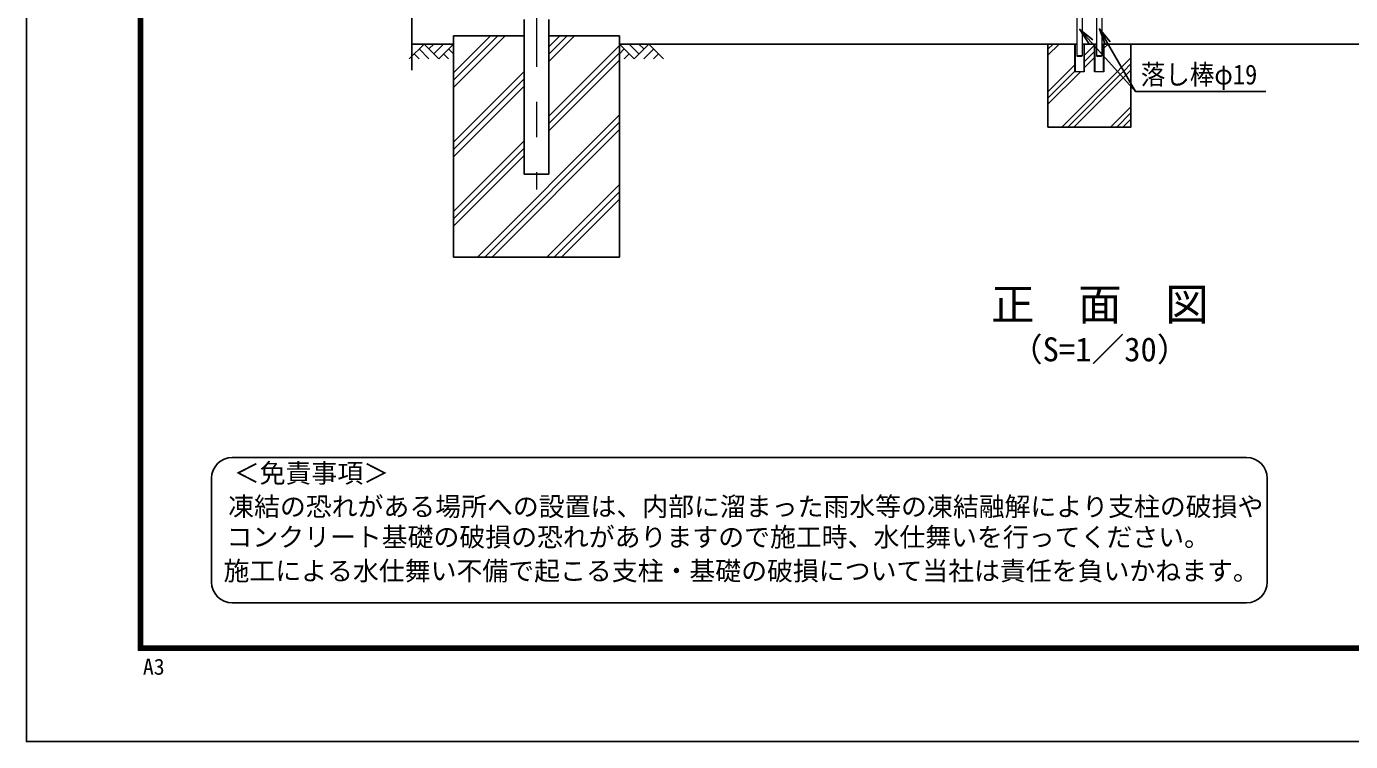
# Model space of a CAD drawing. Units: millimetres, scale not verified. Extents: x -6300 to 6300, y -4455 to 4455.
# Drawn here: x -6300 to -1512, y -4455 to -1870 of the extents above; entities that cross this region are included whole.
import ezdxf
from ezdxf.enums import TextEntityAlignment as Align

# ---------------------------------------------------------------- set-up
doc = ezdxf.new("R2010")
doc.units = ezdxf.units.MM
doc.header["$LTSCALE"] = 20
doc.linetypes.add('USER1', pattern=[50.8, 31.75, -6.35, 6.35, -6.35])
for name, color, linetype, lineweight in [('0-0_D-TTL-TXT', 7, 'Continuous', 25), ('0-1_D-STR-TXT', 7, 'Continuous', 25), ('0-2_D-STR3', 3, 'Continuous', 13), ('0-3_D-STR1', 1, 'Continuous', 25), ('0-4_D-BMK', 2, 'USER1', 13), ('0-5_D-STR-DIM', 7, 'Continuous', 13), ('0-6_D-STR4', 7, 'Continuous', 25), ('0-7_D-BGD', 7, 'Continuous', 25), ('0-8_D-DCR-HCH', 7, 'Continuous', 13), ('0-D_D-TTL', 7, 'Continuous', 25)]:
    doc.layers.add(name, color=color, linetype=linetype, lineweight=lineweight)
doc.styles.add('ＭＳ ゴシック', font='')
doc.styles.get('ＭＳ ゴシック').set_extended_font_data('MS Gothic')

# ---------------------------------------------------------------- blocks, each defined once
blk = doc.blocks.new('MLeader11')
at = {"layer": '0-5_D-STR-DIM', "lineweight": 25}
blk.add_line((-2398.55, -1935.77), (-2419.89, -1878.81), dxfattribs=at)
for points in [[(-2381.23, -1925.77), (-2419.89, -1878.81), (-2389.89, -1930.77)], [(-2389.89, -1930.77), (-2288.8, -2105.86), (-1829.08, -2105.86), (-1818.28, -2105.86)]]:
    blk.add_lwpolyline(points, dxfattribs=at)
blk = doc.blocks.new('MLeader12')
at = {"layer": '0-1_D-STR-TXT'}
blk.add_line((-2458.31, -1932.11), (-2490.97, -1880.79), dxfattribs=at)
for points in [[(-2443.43, -1918.75), (-2490.97, -1880.79), (-2450.87, -1925.43)], [(-2450.87, -1925.43), (-2288.8, -2105.86), (-2281.52, -2105.86), (-2270.72, -2105.86)]]:
    blk.add_lwpolyline(points, dxfattribs=at)

msp = doc.modelspace()

# ---------------------------------------------------------------- linework, layer by layer
at = {"layer": '0-0_D-TTL-TXT', "color": 2}
for p, q in [((-1887.54, -3428.6), (-5555.86, -3428.6)), ((-5630.86, -3503.6), (-5630.86, -3878.6)), ((-1812.54, -3878.6), (-1812.54, -3503.6)), ((-5555.86, -3953.6), (-1887.54, -3953.6))]:
    msp.add_line(p, q, dxfattribs=at)
for centre, start, end in [((-5555.86, -3503.6), 90, 180), ((-1887.54, -3503.6), 0, 90), ((-5555.86, -3878.6), 180, 270), ((-1887.54, -3878.6), 270, 0)]:
    msp.add_arc(centre, 75, start, end, dxfattribs=at)
at = {"layer": '0-2_D-STR3'}
for p, q in [((-2500.79, -1716.88), (-2500.79, -1976.63)), ((-2481.79, -1716.88), (-2481.79, -1976.63)), ((-2430.1, -1716.88), (-2430.1, -1976.63)), ((-2411.1, -1716.88), (-2411.1, -1976.63)), ((-2505.99, -2033.88), (-2505.99, -1933.88)), ((-2476.59, -1933.88), (-2476.59, -2033.88)), ((-2474.29, -1933.88), (-2474.29, -2033.88)), ((-2435.3, -2033.88), (-2435.3, -1933.88)), ((-2405.9, -1933.88), (-2405.9, -2033.88)), ((-2403.6, -1933.88), (-2403.6, -2033.88)), ((-2481.79, -1976.63), (-2500.79, -1976.63)), ((-2481.79, -1976.63), (-2483.79, -1978.63)), ((-2411.1, -1976.63), (-2430.1, -1976.63)), ((-2411.1, -1976.63), (-2413.1, -1978.63))]:
    msp.add_line(p, q, dxfattribs=at)
for points in [[(-2474.29, -2033.88), (-2508.29, -2033.88), (-2508.29, -1933.88)], [(-2403.6, -2033.88), (-2437.6, -2033.88), (-2437.6, -1933.88)], [(-2483.79, -1978.63), (-2498.79, -1978.63), (-2500.79, -1976.63)], [(-2413.1, -1978.63), (-2428.1, -1978.63), (-2430.1, -1976.63)]]:
    msp.add_lwpolyline(points, dxfattribs=at)
at = {"layer": '0-3_D-STR1'}
msp.add_line((-4411.34, -1845.47), (-4411.34, -2403.88), dxfattribs=at)
msp.add_lwpolyline([(-4500.44, -1845.47), (-4500.44, -2403.88), (-4411.34, -2403.88)], dxfattribs=at)
at = {"layer": '0-4_D-BMK'}
msp.add_line((-4455.89, 650.76), (-4455.89, -2459.86), dxfattribs=at)
at = {"layer": '0-6_D-STR4'}
for p, q in [((-4755.89, -2703.88), (-4755.89, -1903.88)), ((-4755.89, -1903.88), (-4500.44, -1903.88)), ((-4411.34, -1903.88), (-4155.89, -1903.88)), ((-4155.89, -2703.88), (-4155.89, -1903.88)), ((-2605.89, -2233.88), (-2605.89, -1933.88)), ((-4755.89, -2703.88), (-4155.89, -2703.88))]:
    msp.add_line(p, q, dxfattribs=at)
msp.add_lwpolyline([(-2605.89, -2233.88), (-2305.89, -2233.88), (-2305.89, -1933.88)], dxfattribs=at)
at = {"layer": '0-7_D-BGD'}
for p, q in [((-4906.16, -1933.88), (-4755.89, -1933.88)), ((-4155.89, -1933.88), (-2500.82, -1933.88)), ((-2481.82, -1933.88), (-2429.96, -1933.88)), ((-2410.96, -1933.88), (-755.89, -1933.88))]:
    msp.add_line(p, q, dxfattribs=at)
msp.add_lwpolyline([(-4906.16, -14.61), (-4906.16, -956.38), (-4864.17, -967.63), (-4948.14, -990.13), (-4906.16, -1001.38), (-4906.16, -2027.99)], dxfattribs=at)
at = {"layer": '0-8_D-DCR-HCH'}
for p, q in [((-4755.89, -2090.99), (-4568.78, -1903.88)), ((-4755.89, -2064.47), (-4595.3, -1903.88)), ((-4755.89, -2037.95), (-4621.82, -1903.88)), ((-4411.34, -1997.23), (-4317.99, -1903.88)), ((-4411.34, -1970.71), (-4344.51, -1903.88)), ((-4411.34, -1944.19), (-4371.03, -1903.88)), ((-4862.31, -1933.88), (-4915.52, -1987.09)), ((-4880.05, -1951.62), (-4844.41, -1987.09)), ((-4862.31, -1933.88), (-4809.1, -1987.09)), ((-4844.57, -1951.62), (-4826.84, -1933.88)), ((-4826.84, -1969.36), (-4791.36, -1933.88)), ((-4809.1, -1987.09), (-4755.89, -1933.88)), ((-4773.62, -1951.62), (-4755.89, -1969.28)), ((-4411.34, -2194.98), (-4155.89, -1939.53)), ((-4102.68, -1987.09), (-4155.89, -1933.88)), ((-4138.15, -1951.62), (-4155.89, -1969.28)), ((-4084.94, -1969.36), (-4120.41, -1933.88)), ((-4049.46, -1933.88), (-4102.68, -1987.09)), ((-4067.11, -1951.71), (-4084.94, -1933.88)), ((-4031.73, -1951.62), (-4067.36, -1987.09)), ((-4049.46, -1933.88), (-3996.25, -1987.09)), ((-2605.89, -1974.57), (-2565.2, -1933.88)), ((-2605.89, -1952.47), (-2587.3, -1933.88)), ((-2474.29, -1975.55), (-2438.24, -1939.5)), ((-2474.29, -1997.65), (-2437.6, -1960.96)), ((-2403.6, -1949.05), (-2388.42, -1933.88)), ((-4897.79, -1969.36), (-4879.97, -1987.09)), ((-4791.36, -1969.36), (-4773.54, -1987.09)), ((-4411.34, -2221.5), (-4155.89, -1966.05)), ((-4411.34, -2248.02), (-4155.89, -1992.57)), ((-4120.41, -1969.36), (-4138.23, -1987.09)), ((-4013.99, -1969.36), (-4031.81, -1987.09)), ((-2605.89, -2107.15), (-2508.29, -2009.55)), ((-2474.29, -2019.74), (-2437.6, -1983.05)), ((-4755.89, -2288.74), (-4500.44, -2033.29)), ((-2605.89, -2129.25), (-2508.29, -2031.65)), ((-2605.89, -2151.34), (-2488.42, -2033.88)), ((-4755.89, -2315.26), (-4500.44, -2059.81)), ((-4755.89, -2341.78), (-4500.44, -2086.33)), ((-4669.44, -2703.88), (-4155.89, -2190.33)), ((-2379.07, -2233.88), (-2305.89, -2160.7)), ((-2356.97, -2233.88), (-2305.89, -2182.8)), ((-4642.93, -2703.88), (-4155.89, -2216.84)), ((-4616.41, -2703.88), (-4155.89, -2243.36)), ((-2334.87, -2233.88), (-2305.89, -2204.9)), ((-4755.89, -2539.53), (-4500.44, -2284.08)), ((-4755.89, -2566.05), (-4500.44, -2310.6)), ((-4755.89, -2592.57), (-4500.44, -2337.12)), ((-4418.65, -2703.88), (-4155.89, -2441.12)), ((-4392.14, -2703.88), (-4155.89, -2467.63)), ((-4365.62, -2703.88), (-4155.89, -2494.15))]:
    msp.add_line(p, q, dxfattribs=at)
for points in [[(-2555.84, -2233.88), (-2354.59, -2032.63), (-2339.68, -2017.72), (-2305.89, -1983.93)], [(-2533.74, -2233.88), (-2344.13, -2044.27), (-2331.6, -2031.73), (-2305.89, -2006.02)], [(-2511.65, -2233.88), (-2333.67, -2055.91), (-2323.51, -2045.74), (-2305.89, -2028.12)]]:
    msp.add_lwpolyline(points, dxfattribs=at)
at = {"layer": '0-D_D-TTL', "color": 2}
msp.add_lwpolyline([(-6300, 4455), (6300, 4455), (6300, -4455), (-6300, -4455)], close=True, dxfattribs=at)
at = {"layer": '0-D_D-TTL'}
for points in [[(-5895, 4125), (5895, 4125), (5895, -4125), (-5895, -4125)], [(-5891.25, 4121.25), (5891.25, 4121.25), (5891.25, -4121.25), (-5891.25, -4121.25)], [(-5887.5, 4117.5), (5887.5, 4117.5), (5887.5, -4117.5), (-5887.5, -4117.5)], [(-5883.75, 4113.75), (5883.75, 4113.75), (5883.75, -4113.75), (-5883.75, -4113.75)], [(-5880, 4110), (5880, 4110), (5880, -4110), (-5880, -4110)]]:
    msp.add_lwpolyline(points, close=True, dxfattribs=at)

# ---------------------------------------------------------------- block references
at = {"layer": '0-1_D-STR-TXT'}
msp.add_blockref('MLeader12', (0, 0), dxfattribs=at)
at = {"layer": '0-5_D-STR-DIM'}
msp.add_blockref('MLeader11', (0, 0), dxfattribs=at)

# ---------------------------------------------------------------- texts
at = {"layer": '0-0_D-TTL-TXT', "style": 'ＭＳ ゴシック'}
for s, height, p in [('正\u3000面\u3000図', 115.4, (-2811.48, -2967.08)), ('（S=1／30）', 86.66, (-2743.26, -3106.87)), ('＜免責事項＞ \u3000\u3000', 68.62, (-5550.3, -3539.87)), ('凍結の恐れがある場所への設置は、内部に溜まった雨水等の凍結融解により支柱の破損や', 68.62, (-5570.59, -3660.62)), ('コンクリート基礎の破損の恐れがありますので施工時、水仕舞いを行ってください。', 68.62, (-5576.75, -3770.75)), ('施工による水仕舞い不備で起こる支柱・基礎の破損について当社は責任を負いかねます。 ', 68.62, (-5587.24, -3892.99)), ('A3', 57.77, (-5878.95, -4230.92))]:
    msp.add_text(s, height=height, dxfattribs=at).set_placement(p, align=Align.BOTTOM_LEFT)
at = {"layer": '0-1_D-STR-TXT', "style": 'ＭＳ ゴシック', "width": 0.9}
msp.add_text('落し棒φ19', height=72.14, dxfattribs=at).set_placement((-2269.94, -2101.75), align=Align.BOTTOM_LEFT)

doc.saveas('drawing.dxf')
